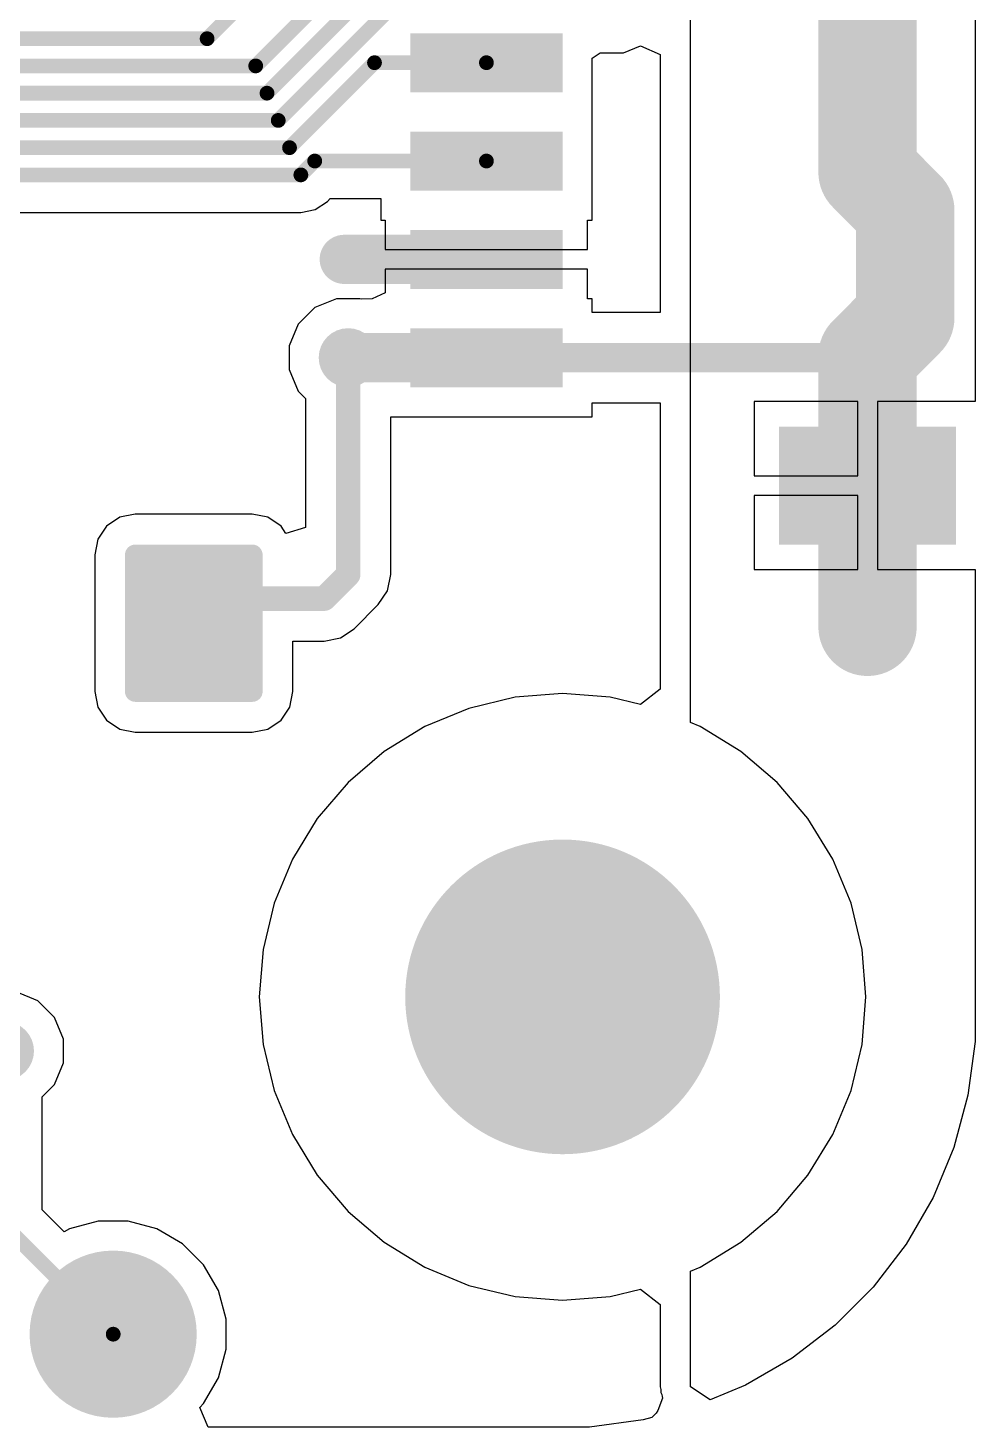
# Model space of a CAD drawing. Header units: inches. Extents: x 0.3 to 40.7, y 0.3 to 25.1.
# Drawn here: x 31.06 to 40.69, y 0.31 to 14.53 of the extents above; entities that cross this region are included whole.
import ezdxf

# ---------------------------------------------------------------- set-up
doc = ezdxf.new("R2010")
doc.units = ezdxf.units.IN
for name, color, linetype in [('Pad Holes', 156, 'Continuous'), ('TOP', 1, 'Continuous'), ('Via Holes', 16, 'Continuous')]:
    doc.layers.add(name, color=color, linetype=linetype)

# ---------------------------------------------------------------- blocks, each defined once
blk = doc.blocks.new('SM04B_SRSS_TB_LF__SN__F_________1_3465')
at = {"layer": 'TOP'}
for points in [[(-3.4, 2.838), (-2.2, 2.838), (-2.2, 1.038), (-3.4, 1.038)], [(2.2, 2.838), (3.4, 2.838), (3.4, 1.038), (2.2, 1.038)], [(-1.8, -1.162), (-1.2, -1.162), (-1.2, -2.712), (-1.8, -2.712)], [(-0.8, -1.162), (-0.2, -1.162), (-0.2, -2.712), (-0.8, -2.712)], [(0.2, -1.162), (0.8, -1.162), (0.8, -2.712), (0.2, -2.712)], [(1.2, -1.162), (1.8, -1.162), (1.8, -2.712), (1.2, -2.712)]]:
    blk.add_hatch(color=1, dxfattribs=at).paths.add_polyline_path(points)
blk = doc.blocks.new('TS42_3470')
at = {"layer": 'TOP'}
h = blk.add_hatch(color=1, dxfattribs=at)
edge = h.paths.add_edge_path()
edge.add_arc((-3.505, 1.655), 0.105, 270, 360)
edge.add_line((-3.4, 1.655), (-3.4, 2.845))
edge.add_arc((-3.505, 2.845), 0.105, 0, 90)
edge.add_line((-3.505, 2.95), (-4.895, 2.95))
edge.add_arc((-4.895, 2.845), 0.105, 90, 180)
edge.add_line((-5, 2.845), (-5, 1.655))
edge.add_arc((-4.895, 1.655), 0.105, 180, 270)
edge.add_line((-4.895, 1.55), (-3.505, 1.55))
h = blk.add_hatch(color=1, dxfattribs=at)
edge = h.paths.add_edge_path()
edge.add_arc((4.895, 1.655), 0.105, 270, 360)
edge.add_line((5, 1.655), (5, 2.845))
edge.add_arc((4.895, 2.845), 0.105, 0, 90)
edge.add_line((4.895, 2.95), (3.505, 2.95))
edge.add_arc((3.505, 2.845), 0.105, 90, 180)
edge.add_line((3.4, 2.845), (3.4, 1.655))
edge.add_arc((3.505, 1.655), 0.105, 180, 270)
edge.add_line((3.505, 1.55), (4.895, 1.55))
h = blk.add_hatch(color=1, dxfattribs=at)
edge = h.paths.add_edge_path()
edge.add_arc((4.895, -0.595), 0.105, 270, 360)
edge.add_line((5, -0.595), (5, 0.595))
edge.add_arc((4.895, 0.595), 0.105, 0, 90)
edge.add_line((4.895, 0.7), (3.505, 0.7))
edge.add_arc((3.505, 0.595), 0.105, 90, 180)
edge.add_line((3.4, 0.595), (3.4, -0.595))
edge.add_arc((3.505, -0.595), 0.105, 180, 270)
edge.add_line((3.505, -0.7), (4.895, -0.7))
h = blk.add_hatch(color=1, dxfattribs=at)
edge = h.paths.add_edge_path()
edge.add_arc((-3.505, -2.845), 0.105, 270, 360)
edge.add_line((-3.4, -2.845), (-3.4, -1.655))
edge.add_arc((-3.505, -1.655), 0.105, 0, 90)
edge.add_line((-3.505, -1.55), (-4.895, -1.55))
edge.add_arc((-4.895, -1.655), 0.105, 90, 180)
edge.add_line((-5, -1.655), (-5, -2.845))
edge.add_arc((-4.895, -2.845), 0.105, 180, 270)
edge.add_line((-4.895, -2.95), (-3.505, -2.95))
h = blk.add_hatch(color=1, dxfattribs=at)
edge = h.paths.add_edge_path()
edge.add_arc((4.895, -2.845), 0.105, 270, 360)
edge.add_line((5, -2.845), (5, -1.655))
edge.add_arc((4.895, -1.655), 0.105, 0, 90)
edge.add_line((4.895, -1.55), (3.505, -1.55))
edge.add_arc((3.505, -1.655), 0.105, 90, 180)
edge.add_line((3.4, -1.655), (3.4, -2.845))
edge.add_arc((3.505, -2.845), 0.105, 180, 270)
edge.add_line((3.505, -2.95), (4.895, -2.95))
blk = doc.blocks.new('PIN_HEADER_2_54___VERT__1_10POS_3473')
at = {"layer": 'Pad Holes'}
h = blk.add_hatch(color=7, dxfattribs=at)
edge = h.paths.add_edge_path()
edge.add_arc((11.43, 0), 0.5, 0, 360)
at = {"layer": 'TOP'}
h = blk.add_hatch(color=1, dxfattribs=at)
edge = h.paths.add_edge_path()
edge.add_arc((11.43, 0), 0.85, 0, 360)

msp = doc.modelspace()

# ---------------------------------------------------------------- hatches: boundary and pattern name
at = {"layer": 'Pad Holes'}
h = msp.add_hatch(color=7, dxfattribs=at)
edge = h.paths.add_edge_path()
edge.add_arc((36.5, 4.68), 1.6, 0, 360)
at = {"layer": 'TOP'}
h = msp.add_hatch(color=1, dxfattribs=at)
edge = h.paths.add_edge_path()
edge.add_arc((39.985, 12.68), 0.3, 0, 360)
h = msp.add_hatch(color=1, dxfattribs=at)
edge = h.paths.add_edge_path()
edge.add_arc((34.32, 11.18), 0.3, 0, 360)
h = msp.add_hatch(color=1, dxfattribs=at)
edge = h.paths.add_edge_path()
edge.add_arc((36.5, 4.68), 1.5, 0, 360)
h = msp.add_hatch(color=1, dxfattribs=at)
edge = h.paths.add_edge_path()
edge.add_arc((30.825, 4.13), 0.3, 0, 360)
at = {"layer": 'Via Holes'}
h = msp.add_hatch(color=7, dxfattribs=at)
edge = h.paths.add_edge_path()
edge.add_arc((39.985, 12.68), 0.15, 0, 360)
h = msp.add_hatch(color=7, dxfattribs=at)
edge = h.paths.add_edge_path()
edge.add_arc((34.32, 11.18), 0.15, 0, 360)

# ---------------------------------------------------------------- linework, layer by layer
at = {"layer": 'TOP'}
for p, q in [((37.8, 7.47), (37.8, 17.89)), ((40.694, 14.626), (40.694, 10.734)), ((36.801, 14.226), (36.881, 14.28)), ((36.881, 14.28), (37.119, 14.28)), ((37.119, 14.28), (37.294, 14.352)), ((37.294, 14.352), (37.494, 14.264)), ((37.494, 14.264), (37.494, 11.639)), ((36.801, 13.58), (36.801, 14.226)), ((36.801, 12.58), (36.801, 13.58)), ((33.838, 12.657), (33.985, 12.686)), ((33.985, 12.686), (34.109, 12.769)), ((34.109, 12.769), (34.138, 12.798)), ((34.138, 12.798), (34.651, 12.798)), ((34.651, 12.798), (34.651, 12.58)), ((30.761, 12.657), (33.838, 12.657)), ((34.651, 12.58), (34.697, 12.58)), ((34.697, 12.58), (34.697, 12.28)), ((36.755, 12.28), (36.755, 12.58)), ((36.755, 12.58), (36.801, 12.58)), ((34.697, 12.28), (35.726, 12.28)), ((35.726, 12.28), (36.755, 12.28)), ((35.726, 12.08), (34.697, 12.08)), ((34.697, 12.08), (34.697, 11.84)), ((36.755, 12.08), (35.726, 12.08)), ((36.755, 11.78), (36.755, 12.08)), ((34.697, 11.84), (34.565, 11.778)), ((33.98, 11.689), (33.811, 11.52)), ((34.201, 11.78), (33.98, 11.689)), ((34.439, 11.78), (34.201, 11.78)), ((34.451, 11.775), (34.439, 11.78)), ((34.565, 11.778), (34.451, 11.775)), ((36.801, 11.78), (36.755, 11.78)), ((36.801, 11.639), (36.801, 11.78)), ((37.494, 11.639), (36.801, 11.639)), ((33.811, 11.52), (33.72, 11.299)), ((33.72, 11.299), (33.72, 11.061)), ((33.72, 11.061), (33.811, 10.84)), ((33.811, 10.84), (33.887, 10.765)), ((33.887, 10.765), (33.887, 9.453)), ((36.801, 10.58), (36.801, 10.721)), ((36.801, 10.721), (37.494, 10.721)), ((37.494, 10.721), (37.494, 7.809)), ((39.501, 10.734), (38.447, 10.734)), ((38.447, 10.734), (38.447, 9.98)), ((39.501, 9.98), (39.501, 10.734)), ((40.694, 10.734), (39.701, 10.734)), ((39.701, 10.734), (39.701, 9.88)), ((34.753, 8.975), (34.753, 10.58)), ((34.753, 10.58), (36.801, 10.58)), ((38.447, 9.98), (39.501, 9.98)), ((39.701, 9.88), (39.701, 9.026)), ((39.501, 9.78), (38.447, 9.78)), ((38.447, 9.78), (38.447, 9.026)), ((39.501, 9.026), (39.501, 9.78)), ((31.997, 9.557), (31.863, 9.467)), ((32.155, 9.588), (31.997, 9.557)), ((33.345, 9.588), (32.155, 9.588)), ((33.503, 9.557), (33.345, 9.588)), ((33.637, 9.467), (33.503, 9.557)), ((31.863, 9.467), (31.773, 9.333)), ((33.687, 9.393), (33.637, 9.467)), ((33.887, 9.453), (33.687, 9.393)), ((31.773, 9.333), (31.742, 9.175)), ((31.742, 9.175), (31.742, 7.785)), ((34.72, 8.809), (34.753, 8.975)), ((38.447, 9.026), (39.501, 9.026)), ((39.701, 9.026), (40.694, 9.026)), ((40.694, 9.026), (40.694, 4.5)), ((34.626, 8.669), (34.72, 8.809)), ((34.381, 8.424), (34.626, 8.669)), ((34.241, 8.33), (34.381, 8.424)), ((33.758, 7.785), (33.758, 8.297)), ((33.758, 8.297), (34.075, 8.297)), ((34.075, 8.297), (34.241, 8.33)), ((31.742, 7.785), (31.773, 7.627)), ((33.726, 7.627), (33.758, 7.785)), ((36.018, 7.727), (35.547, 7.614)), ((36.5, 7.765), (36.018, 7.727)), ((36.983, 7.727), (36.5, 7.765)), ((37.294, 7.652), (36.983, 7.727)), ((37.494, 7.809), (37.294, 7.652)), ((31.773, 7.627), (31.863, 7.493)), ((33.637, 7.493), (33.726, 7.627)), ((35.547, 7.614), (35.1, 7.428)), ((31.863, 7.493), (31.997, 7.404)), ((31.997, 7.404), (32.155, 7.372)), ((33.345, 7.372), (33.503, 7.404)), ((33.503, 7.404), (33.637, 7.493)), ((35.1, 7.428), (34.687, 7.175)), ((37.9, 7.428), (37.8, 7.47)), ((38.313, 7.175), (37.9, 7.428)), ((32.155, 7.372), (33.345, 7.372)), ((34.687, 7.175), (34.319, 6.861)), ((38.681, 6.861), (38.313, 7.175)), ((34.319, 6.861), (34.005, 6.493)), ((38.995, 6.493), (38.681, 6.861)), ((34.005, 6.493), (33.752, 6.08)), ((39.248, 6.08), (38.995, 6.493)), ((33.752, 6.08), (33.566, 5.633)), ((39.434, 5.633), (39.248, 6.08)), ((33.566, 5.633), (33.454, 5.163)), ((39.547, 5.163), (39.434, 5.633)), ((33.454, 5.163), (33.416, 4.68)), ((39.585, 4.68), (39.547, 5.163)), ((31.165, 4.639), (30.944, 4.73)), ((31.334, 4.47), (31.165, 4.639)), ((33.416, 4.68), (33.454, 4.197)), ((39.547, 4.197), (39.585, 4.68)), ((31.425, 4.249), (31.334, 4.47)), ((40.694, 4.5), (40.694, 4.225)), ((31.425, 4.011), (31.425, 4.249)), ((33.454, 4.197), (33.566, 3.727)), ((39.434, 3.727), (39.547, 4.197)), ((40.694, 4.225), (40.622, 3.68)), ((31.334, 3.79), (31.425, 4.011)), ((31.207, 3.664), (31.334, 3.79)), ((33.566, 3.727), (33.752, 3.28)), ((39.248, 3.28), (39.434, 3.727)), ((31.207, 2.513), (31.207, 3.664)), ((40.622, 3.68), (40.48, 3.149)), ((33.752, 3.28), (34.005, 2.867)), ((38.995, 2.867), (39.248, 3.28)), ((40.48, 3.149), (40.27, 2.641)), ((34.005, 2.867), (34.319, 2.499)), ((38.681, 2.499), (38.995, 2.867)), ((40.27, 2.641), (39.995, 2.165)), ((31.431, 2.29), (31.207, 2.513)), ((34.319, 2.499), (34.687, 2.185)), ((38.313, 2.185), (38.681, 2.499)), ((31.486, 2.322), (31.431, 2.29)), ((31.779, 2.4), (31.486, 2.322)), ((32.081, 2.4), (31.779, 2.4)), ((32.374, 2.322), (32.081, 2.4)), ((32.636, 2.17), (32.374, 2.322)), ((32.85, 1.956), (32.636, 2.17)), ((34.687, 2.185), (35.1, 1.932)), ((37.9, 1.932), (38.313, 2.185)), ((39.995, 2.165), (39.66, 1.729)), ((33.002, 1.694), (32.85, 1.956)), ((35.1, 1.932), (35.547, 1.746)), ((37.8, 1.89), (37.9, 1.932)), ((37.8, 0.715), (37.8, 1.89)), ((35.547, 1.746), (36.018, 1.633)), ((36.983, 1.633), (37.294, 1.708)), ((37.294, 1.708), (37.494, 1.551)), ((39.66, 1.729), (39.271, 1.34)), ((33.08, 1.401), (33.002, 1.694)), ((36.018, 1.633), (36.5, 1.596)), ((36.5, 1.596), (36.983, 1.633)), ((37.494, 1.551), (37.494, 0.715)), ((33.08, 1.099), (33.08, 1.401)), ((39.271, 1.34), (38.835, 1.005)), ((33.002, 0.806), (33.08, 1.099)), ((38.835, 1.005), (38.359, 0.73)), ((32.85, 0.544), (33.002, 0.806)), ((37.494, 0.715), (37.5, 0.686)), ((38, 0.582), (37.8, 0.715)), ((38.359, 0.73), (38, 0.582)), ((37.517, 0.598), (37.469, 0.473)), ((37.5, 0.686), (37.5, 0.656)), ((37.5, 0.656), (37.508, 0.635)), ((37.508, 0.635), (37.514, 0.617)), ((37.514, 0.617), (37.517, 0.598)), ((32.812, 0.506), (32.85, 0.544)), ((32.895, 0.306), (32.812, 0.506)), ((37.451, 0.447), (37.407, 0.401)), ((37.469, 0.473), (37.451, 0.447)), ((36.5, 0.306), (32.895, 0.306)), ((36.775, 0.306), (36.5, 0.306)), ((37.32, 0.378), (36.775, 0.306)), ((37.407, 0.401), (37.32, 0.378))]:
    msp.add_line(p, q, dxfattribs=at)
for points, const_width in [([(39.601, 13.065), (39.601, 15.48)], 1), ([(33.379, 14.147), (34.277, 15.045)], 0.15), ([(32.886, 14.424), (33.391, 14.929)], 0.15), ([(33.494, 13.87), (34.6, 14.976)], 0.15), ([(33.609, 13.593), (34.896, 14.88)], 0.15), ([(26.069, 14.424), (32.886, 14.424)], 0.15), ([(33.724, 13.316), (34.587, 14.18)], 0.15), ([(34.587, 14.18), (35.726, 14.18)], 0.15), ([(27.967, 14.147), (33.379, 14.147)], 0.15), ([(28.19, 13.87), (33.494, 13.87)], 0.15), ([(28.429, 13.593), (33.609, 13.593)], 0.15), ([(39.601, 13.065), (39.985, 12.68)], 1), ([(30.116, 13.316), (33.724, 13.316)], 0.15), ([(33.838, 13.039), (33.979, 13.18)], 0.15), ([(33.979, 13.18), (35.726, 13.18)], 0.15), ([(30.603, 13.039), (33.838, 13.039)], 0.15), ([(39.985, 11.585), (39.985, 12.68)], 1), ([(34.28, 12.18), (35.726, 12.18)], 0.5), ([(39.601, 11.2), (39.985, 11.585)], 1), ([(39.601, 9.88), (39.601, 11.2)], 1), ([(34.32, 11.18), (35.726, 11.18)], 0.5), ([(34.32, 8.975), (34.32, 11.18)], 0.25), ([(35.726, 11.18), (39.581, 11.18)], 0.3), ([(39.581, 11.18), (39.601, 11.2)], 0.3), ([(39.601, 8.443), (39.601, 9.88)], 1), ([(34.075, 8.73), (34.32, 8.975)], 0.25), ([(32.75, 8.48), (33, 8.73)], 0.25), ([(33, 8.73), (34.075, 8.73)], 0.25), ([(30.825, 2.355), (31.93, 1.25)], 0.15)]:
    msp.add_lwpolyline(points, dxfattribs=dict(at, const_width=const_width))
for points, const_width in [([(32.848, 14.424, 1), (32.923, 14.424, 1)], 0.075), ([(32.848, 14.424, 1), (32.923, 14.424, 1)], 0.075), ([(34.55, 14.18, 1), (34.625, 14.18, 1)], 0.075), ([(34.55, 14.18, 1), (34.625, 14.18, 1)], 0.075), ([(35.688, 14.18, 1), (35.763, 14.18, 1)], 0.075), ([(33.342, 14.147, 1), (33.417, 14.147, 1)], 0.075), ([(33.342, 14.147, 1), (33.417, 14.147, 1)], 0.075), ([(33.457, 13.87, 1), (33.532, 13.87, 1)], 0.075), ([(33.457, 13.87, 1), (33.532, 13.87, 1)], 0.075), ([(33.571, 13.593, 1), (33.646, 13.593, 1)], 0.075), ([(33.571, 13.593, 1), (33.646, 13.593, 1)], 0.075), ([(39.351, 13.065, 1), (39.851, 13.065, 1)], 0.5), ([(39.351, 13.065, 1), (39.851, 13.065, 1)], 0.5), ([(33.686, 13.316, 1), (33.761, 13.316, 1)], 0.075), ([(33.686, 13.316, 1), (33.761, 13.316, 1)], 0.075), ([(33.942, 13.18, 1), (34.017, 13.18, 1)], 0.075), ([(33.942, 13.18, 1), (34.017, 13.18, 1)], 0.075), ([(35.688, 13.18, 1), (35.763, 13.18, 1)], 0.075), ([(33.801, 13.039, 1), (33.876, 13.039, 1)], 0.075), ([(33.801, 13.039, 1), (33.876, 13.039, 1)], 0.075), ([(39.735, 12.68, 1), (40.235, 12.68, 1)], 0.5), ([(39.735, 12.68, 1), (40.235, 12.68, 1)], 0.5), ([(34.155, 12.18, 1), (34.405, 12.18, 1)], 0.25), ([(35.601, 12.18, 1), (35.851, 12.18, 1)], 0.25), ([(39.735, 11.585, 1), (40.235, 11.585, 1)], 0.5), ([(39.735, 11.585, 1), (40.235, 11.585, 1)], 0.5), ([(39.351, 11.2, 1), (39.851, 11.2, 1)], 0.5), ([(39.351, 11.2, 1), (39.851, 11.2, 1)], 0.5), ([(34.195, 11.18, 1), (34.445, 11.18, 1)], 0.25), ([(35.601, 11.18, 1), (35.851, 11.18, 1)], 0.25), ([(34.257, 11.18, 1), (34.382, 11.18, 1)], 0.125), ([(35.651, 11.18, 1), (35.801, 11.18, 1)], 0.15), ([(39.506, 11.18, 1), (39.656, 11.18, 1)], 0.15), ([(39.506, 11.18, 1), (39.656, 11.18, 1)], 0.15), ([(39.526, 11.2, 1), (39.676, 11.2, 1)], 0.15), ([(39.351, 9.88, 1), (39.851, 9.88, 1)], 0.5), ([(39.351, 9.88, 1), (39.851, 9.88, 1)], 0.5), ([(34.257, 8.975, 1), (34.382, 8.975, 1)], 0.125), ([(34.257, 8.975, 1), (34.382, 8.975, 1)], 0.125), ([(32.937, 8.73, 1), (33.062, 8.73, 1)], 0.125), ([(32.937, 8.73, 1), (33.062, 8.73, 1)], 0.125), ([(34.013, 8.73, 1), (34.138, 8.73, 1)], 0.125), ([(34.013, 8.73, 1), (34.138, 8.73, 1)], 0.125), ([(39.351, 8.443, 1), (39.851, 8.443, 1)], 0.5), ([(32.687, 8.48, 1), (32.812, 8.48, 1)], 0.125), ([(31.893, 1.25, 1), (31.968, 1.25, 1)], 0.075)]:
    msp.add_lwpolyline(points, format="xyb", close=True, dxfattribs=dict(at, const_width=const_width))

# ---------------------------------------------------------------- block references
for name, p, rotation in [('TS42_3470', (30.5, 12.68), 90), ('SM04B_SRSS_TB_LF__SN__F_________1_3465', (37.663, 12.68), 270)]:
    msp.add_blockref(name, p, dxfattribs=dict(rotation=rotation))
msp.add_blockref('PIN_HEADER_2_54___VERT__1_10POS_3473', (20.5, 1.25))

doc.saveas('drawing.dxf')
